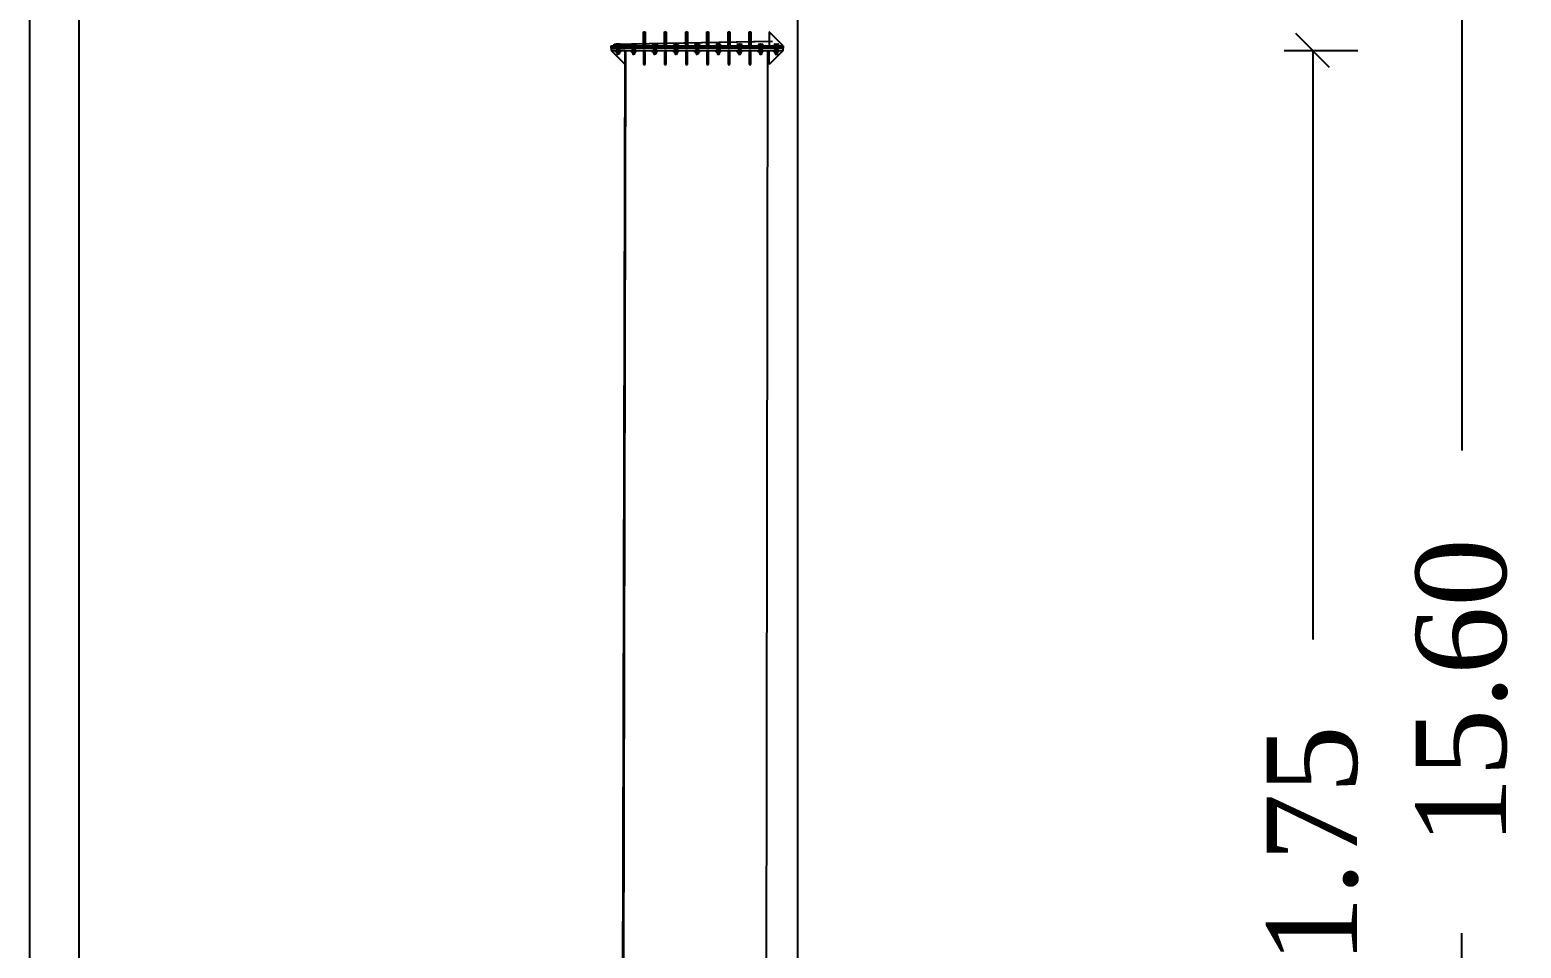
# Model space of a CAD drawing. Header units: metres. Extents: x 31037 to 31490, y -4422 to -3483.
# Drawn here: x 31288.33 to 31298.91, y -4408.04 to -4401.52 of the extents above; entities that cross this region are included whole.
import ezdxf

# ---------------------------------------------------------------- set-up
doc = ezdxf.new("R2010")
doc.units = ezdxf.units.M
doc.header["$LTSCALE"] = 30
doc.header["$MEASUREMENT"] = 0
doc.header["$PDMODE"] = 34
doc.linetypes.add('DASHDOT', pattern=[1, 0.5, -0.25, 0, -0.25])
doc.layers.get('0').update_dxf_attribs({"color": 30, "lineweight": 40})
doc.layers.add('DIM', color=5, linetype='Continuous', lineweight=25)
doc.layers.add('JSC-4D-Bolt', color=240, linetype='Continuous', lineweight=18)
for name, color, linetype in [('JSC-15O-Gusset Plt', 4, 'Continuous'), ('JSC-1A-Thin', 254, 'Continuous'), ('JSC-G-Grid Line', 250, 'DASHDOT'), ('JSC-U-Steel', 21, 'Continuous'), ('STEEL', 33, 'Continuous')]:
    doc.layers.add(name, color=color, linetype=linetype)
doc.styles.add('DIM', font='times.ttf')
doc.styles.get("Standard").update_dxf_attribs({"font": 'times.ttf', "height": 0.05})
doc.dimstyles.new('Standard$0', dxfattribs={"dimtxt": 0.08, "dimasz": 0.05, "dimexe": 0.02, "dimexo": 0.05, "dimgap": 0.09, "dimtad": 0, "dimtih": 1, "dimtoh": 1, "dimzin": 0, "dimdsep": 46, "dimtxsty": 'Standard', "dimcen": 0.09, "dimclrd": 7, "dimclre": 7, "dimclrt": 7, "dimadec": 0, "dimazin": 0, "dimtfac": 1, "dimtofl": 0, "dimtmove": 0, "dimatfit": 3, "dimfxl": 0, "dimtolj": 1, "dimtzin": 0, "dimarcsym": 0})

# ---------------------------------------------------------------- blocks, each defined once
blk = doc.blocks.new('_Oblique')
at = {"color": 0, "linetype": 'ByBlock', "lineweight": -2}
blk.add_line((-0.5, -0.5), (0.5, 0.5), dxfattribs=at)
blk = doc.blocks.new('*D71')
at = {"layer": 'Defpoints', "color": 0, "lineweight": 30}
for p in [(31296.905, -4401.671), (31297.428, -4401.671), (31296.905, -4413.418)]:
    blk.add_point(p, dxfattribs=at)
at = {"layer": 'DIM', "color": 4, "lineweight": -2}
for p, q in [((31297.225, -4401.671), (31297.748, -4401.671)), ((31297.428, -4401.671), (31297.428, -4405.848)), ((31297.428, -4413.418), (31297.428, -4409.241)), ((31297.225, -4413.418), (31297.748, -4413.418))]:
    blk.add_line(p, q, dxfattribs=at)
at = {"layer": 'DIM', "color": 4, "lineweight": -2, "xscale": 0.24, "yscale": 0.24, "zscale": 0.24}
for p, rotation in [((31297.428, -4401.671), 90), ((31297.428, -4413.418), 270)]:
    blk.add_blockref('_Oblique', p, dxfattribs=dict(at, rotation=rotation))
at = {"layer": 'DIM', "lineweight": 25, "insert": (31297.428, -4407.544), "char_height": 0.64, "attachment_point": 5, "rotation": 90, "style": 'DIM'}
blk.add_mtext('\\A1;11.75', dxfattribs=at)
blk = doc.blocks.new('*D72')
at = {"layer": 'Defpoints', "color": 0, "lineweight": 30}
for p in [(31296.905, -4398.418), (31297.428, -4398.418), (31296.905, -4401.671)]:
    blk.add_point(p, dxfattribs=at)
at = {"layer": 'DIM', "color": 4, "lineweight": -2}
for p, q in [((31297.428, -4398.418), (31297.428, -4398.178)), ((31297.225, -4398.418), (31297.748, -4398.418)), ((31297.225, -4401.671), (31297.748, -4401.671)), ((31297.428, -4401.671), (31297.428, -4401.911))]:
    blk.add_line(p, q, dxfattribs=at)
at = {"layer": 'DIM', "color": 4, "lineweight": -2, "xscale": 0.24, "yscale": 0.24, "zscale": 0.24}
for p, rotation in [((31297.428, -4398.418), 270), ((31297.428, -4401.671), 90)]:
    blk.add_blockref('_Oblique', p, dxfattribs=dict(at, rotation=rotation))
at = {"layer": 'DIM', "lineweight": 25, "insert": (31297.428, -4400.044), "char_height": 0.64, "attachment_point": 5, "rotation": 90, "style": 'DIM'}
blk.add_mtext('\\A1;3.25', dxfattribs=at)
blk = doc.blocks.new('*D73')
at = {"layer": 'Defpoints', "color": 0, "lineweight": 30}
for p in [(31297.836, -4398.418), (31298.486, -4398.418), (31297.836, -4414.018)]:
    blk.add_point(p, dxfattribs=at)
at = {"layer": 'DIM', "color": 4, "lineweight": -2}
for p, q in [((31298.156, -4398.418), (31298.806, -4398.418)), ((31298.486, -4398.418), (31298.486, -4404.507)), ((31298.486, -4414.018), (31298.486, -4407.929)), ((31298.156, -4414.018), (31298.806, -4414.018))]:
    blk.add_line(p, q, dxfattribs=at)
at = {"layer": 'DIM', "color": 4, "lineweight": -2, "xscale": 0.24, "yscale": 0.24, "zscale": 0.24}
for p, rotation in [((31298.486, -4398.418), 90), ((31298.486, -4414.018), 270)]:
    blk.add_blockref('_Oblique', p, dxfattribs=dict(at, rotation=rotation))
at = {"layer": 'DIM', "lineweight": 25, "insert": (31298.486, -4406.218), "char_height": 0.64, "attachment_point": 5, "rotation": 90, "style": 'DIM'}
blk.add_mtext('\\A1;15.60', dxfattribs=at)

msp = doc.modelspace()

# ---------------------------------------------------------------- linework, layer by layer
at = {"color": 0, "lineweight": 25}
for p, q in [((31293.77861, -4414.01783), (31293.77861, -4400.51798)), ((31288.33361, -4413.41783), (31288.33361, -4401.05534)), ((31288.68361, -4413.41783), (31288.68361, -4401.08458))]:
    msp.add_line(p, q, dxfattribs=at)
at = {"layer": 'DIM', "color": 0, "lineweight": 25}
msp.add_line((31293.77861, -4414.01783), (31293.77861, -4400.25849), dxfattribs=at)
at = {"layer": 'JSC-15O-Gusset Plt', "color": 0, "lineweight": 25}
for p, q in [((31292.4539, -4401.6391, -0.00007), (31293.67529, -4401.6391, -0.00007)), ((31292.4539, -4401.6551, -0.00007), (31292.4539, -4401.6391, -0.00007)), ((31293.67529, -4401.6551, -0.00007), (31292.4539, -4401.6551, -0.00007)), ((31293.67529, -4401.6551, -0.00007), (31292.4539, -4401.6551, -0.00007)), ((31292.4539, -4401.6551, -0.00007), (31292.4539, -4401.6711, -0.00007)), ((31292.4539, -4401.6711, -0.00007), (31293.67529, -4401.6711, -0.00007)), ((31293.67529, -4401.6391, -0.00007), (31293.67529, -4401.6551, -0.00007)), ((31293.67529, -4401.6711, -0.00007), (31293.67529, -4401.6551, -0.00007))]:
    msp.add_line(p, q, dxfattribs=at)
at = {"layer": 'JSC-1A-Thin', "color": 0, "lineweight": 25}
for p, q in [((31292.68361, -4401.63909, -0.00007), (31292.68361, -4401.53909, -0.00007)), ((31292.68361, -4401.53909, -0.00007), (31292.69561, -4401.53909, -0.00007)), ((31292.69561, -4401.53909, -0.00007), (31292.69561, -4401.63909, -0.00007)), ((31292.8336, -4401.6391, -0.00007), (31292.8336, -4401.5391, -0.00007)), ((31292.8336, -4401.5391, -0.00007), (31292.8456, -4401.5391, -0.00007)), ((31292.8456, -4401.5391, -0.00007), (31292.8456, -4401.6391, -0.00007)), ((31292.9836, -4401.6391, -0.00007), (31292.9836, -4401.5391, -0.00007)), ((31292.9836, -4401.5391, -0.00007), (31292.9956, -4401.5391, -0.00007)), ((31292.9956, -4401.5391, -0.00007), (31292.9956, -4401.6391, -0.00007)), ((31293.1336, -4401.6391, -0.00007), (31293.1336, -4401.5391, -0.00007)), ((31293.1336, -4401.5391, -0.00007), (31293.1456, -4401.5391, -0.00007)), ((31293.1456, -4401.5391, -0.00007), (31293.1456, -4401.6391, -0.00007)), ((31293.28359, -4401.6391, -0.00007), (31293.28359, -4401.5391, -0.00007)), ((31293.28359, -4401.5391, -0.00007), (31293.29559, -4401.5391, -0.00007)), ((31293.29559, -4401.5391, -0.00007), (31293.29559, -4401.6391, -0.00007)), ((31293.43338, -4401.6391, 0.00078), (31293.43338, -4401.5391, 0.00078)), ((31293.43338, -4401.5391, 0.00078), (31293.44538, -4401.5391, 0.00078)), ((31293.44538, -4401.5391, 0.00078), (31293.44538, -4401.6391, 0.00078)), ((31293.57529, -4401.53898, -0.00007), (31293.57529, -4401.6391, -0.00007)), ((31293.67529, -4401.6391, -0.00007), (31293.57529, -4401.53898, -0.00007)), ((31292.5539, -4401.6711, -0.00007), (31292.4539, -4401.6711, -0.00007)), ((31292.4539, -4401.6711, -0.00007), (31292.55372, -4401.77123, -0.00007)), ((31292.55372, -4401.77123, -0.00007), (31292.5539, -4401.6711, -0.00007)), ((31292.69561, -4401.63909, -0.00007), (31292.68361, -4401.63909, -0.00007)), ((31292.69561, -4401.67109, -0.00007), (31292.68361, -4401.67109, -0.00007)), ((31292.68361, -4401.67109, -0.00007), (31292.68361, -4401.77109, -0.00007)), ((31292.69561, -4401.77109, -0.00007), (31292.69561, -4401.67109, -0.00007)), ((31292.8456, -4401.6391, -0.00007), (31292.8336, -4401.6391, -0.00007)), ((31292.8456, -4401.6711, -0.00007), (31292.8336, -4401.6711, -0.00007)), ((31292.8336, -4401.6711, -0.00007), (31292.8336, -4401.7711, -0.00007)), ((31292.8456, -4401.7711, -0.00007), (31292.8456, -4401.6711, -0.00007)), ((31292.9956, -4401.6391, -0.00007), (31292.9836, -4401.6391, -0.00007)), ((31292.9956, -4401.6711, -0.00007), (31292.9836, -4401.6711, -0.00007)), ((31292.9836, -4401.6711, -0.00007), (31292.9836, -4401.7711, -0.00007)), ((31292.9956, -4401.7711, -0.00007), (31292.9956, -4401.6711, -0.00007)), ((31293.1456, -4401.6391, -0.00007), (31293.1336, -4401.6391, -0.00007)), ((31293.1456, -4401.6711, -0.00007), (31293.1336, -4401.6711, -0.00007)), ((31293.1336, -4401.6711, -0.00007), (31293.1336, -4401.7711, -0.00007)), ((31293.1456, -4401.7711, -0.00007), (31293.1456, -4401.6711, -0.00007)), ((31293.29559, -4401.6391, -0.00007), (31293.28359, -4401.6391, -0.00007)), ((31293.29559, -4401.6711, -0.00007), (31293.28359, -4401.6711, -0.00007)), ((31293.28359, -4401.6711, -0.00007), (31293.28359, -4401.7711, -0.00007)), ((31293.29559, -4401.7711, -0.00007), (31293.29559, -4401.6711, -0.00007)), ((31293.44538, -4401.6391, 0.00078), (31293.43338, -4401.6391, 0.00078)), ((31293.44538, -4401.6711, 0.00078), (31293.43338, -4401.6711, 0.00078)), ((31293.43338, -4401.6711, 0.00078), (31293.43338, -4401.7711, 0.00078)), ((31293.44538, -4401.7711, 0.00078), (31293.44538, -4401.6711, 0.00078)), ((31293.54861, -4413.41778, -0.00011), (31293.56629, -4401.6711, -0.00037)), ((31293.57529, -4401.6391, -0.00007), (31293.67529, -4401.6391, -0.00007)), ((31293.57529, -4401.77123, -0.00007), (31293.57529, -4401.6711, -0.00007)), ((31293.57529, -4401.6711, -0.00007), (31293.67529, -4401.6711, -0.00007)), ((31293.67529, -4401.6711, -0.00007), (31293.57529, -4401.77123, -0.00007)), ((31292.68361, -4401.77109, -0.00007), (31292.69561, -4401.77109, -0.00007)), ((31292.8336, -4401.7711, -0.00007), (31292.8456, -4401.7711, -0.00007)), ((31292.9836, -4401.7711, -0.00007), (31292.9956, -4401.7711, -0.00007)), ((31293.1336, -4401.7711, -0.00007), (31293.1456, -4401.7711, -0.00007)), ((31293.28359, -4401.7711, -0.00007), (31293.29559, -4401.7711, -0.00007)), ((31293.43338, -4401.7711, 0.00078), (31293.44538, -4401.7711, 0.00078))]:
    msp.add_line(p, q, dxfattribs=at)
at = {"layer": 'JSC-1A-Thin', "color": 0, "lineweight": 25, "elevation": -0.00013}
msp.add_lwpolyline([(31292.54222, -4409.26841), (31292.5599, -4401.6711)], dxfattribs=at)
at = {"layer": 'JSC-4D-Bolt', "color": 0, "linetype": 'Continuous', "lineweight": 25}
for p, q in [((31292.4879, -4401.62776, -0.00007), (31292.4879, -4401.63709, -0.00007)), ((31292.5199, -4401.63709, -0.00007), (31292.4879, -4401.63709, -0.00007)), ((31292.5199, -4401.63909, -0.00007), (31292.4879, -4401.63909, -0.00007)), ((31292.5199, -4401.67109, -0.00007), (31292.4879, -4401.67109, -0.00007)), ((31292.4879, -4401.68242, -0.00007), (31292.4879, -4401.67309, -0.00007)), ((31292.5199, -4401.67309, -0.00007), (31292.4879, -4401.67309, -0.00007)), ((31292.5159, -4401.62642, -0.00007), (31292.4919, -4401.62642, -0.00007)), ((31292.5159, -4401.68376, -0.00007), (31292.4919, -4401.68376, -0.00007)), ((31292.49723, -4401.68479, -0.00007), (31292.49589, -4401.68572, -0.00007)), ((31292.51056, -4401.69115, -0.00007), (31292.49589, -4401.68572, -0.00007)), ((31292.49589, -4401.68572, -0.00007), (31292.49723, -4401.68764, -0.00007)), ((31292.49723, -4401.68764, -0.00007), (31292.49589, -4401.68857, -0.00007)), ((31292.51056, -4401.69399, -0.00007), (31292.49589, -4401.68857, -0.00007)), ((31292.49589, -4401.68857, -0.00007), (31292.49723, -4401.69048, -0.00007)), ((31292.49723, -4401.69048, -0.00007), (31292.49589, -4401.69141, -0.00007)), ((31292.51056, -4401.69684, -0.00007), (31292.49589, -4401.69141, -0.00007)), ((31292.49589, -4401.69141, -0.00007), (31292.49723, -4401.69333, -0.00007)), ((31292.49723, -4401.69333, -0.00007), (31292.49589, -4401.69425, -0.00007)), ((31292.50167, -4401.69639, -0.00007), (31292.49589, -4401.69425, -0.00007)), ((31292.49589, -4401.69425, -0.00007), (31292.49723, -4401.69617, -0.00007)), ((31292.4959, -4401.62776, -0.00007), (31292.4959, -4401.68242, -0.00007)), ((31292.49651, -4401.68376, -0.00007), (31292.49723, -4401.68479, -0.00007)), ((31292.51189, -4401.69022, -0.00007), (31292.49723, -4401.68479, -0.00007)), ((31292.51189, -4401.69307, -0.00007), (31292.49723, -4401.68764, -0.00007)), ((31292.51189, -4401.69591, -0.00007), (31292.49723, -4401.69048, -0.00007)), ((31292.50612, -4401.69661, -0.00007), (31292.49723, -4401.69333, -0.00007)), ((31292.51056, -4401.69684, -0.00007), (31292.49723, -4401.69617, -0.00007)), ((31292.49723, -4401.69617, -0.00007), (31292.50389, -4401.69822, -0.00007)), ((31292.51056, -4401.68831, -0.00007), (31292.49827, -4401.68376, -0.00007)), ((31292.51189, -4401.68738, -0.00007), (31292.50211, -4401.68376, -0.00007)), ((31292.51056, -4401.69684, -0.00007), (31292.50389, -4401.69822, -0.00007)), ((31292.51056, -4401.68546, -0.00007), (31292.50595, -4401.68376, -0.00007)), ((31292.51189, -4401.68454, -0.00007), (31292.50979, -4401.68376, -0.00007)), ((31292.51189, -4401.68454, -0.00007), (31292.51056, -4401.68546, -0.00007)), ((31292.51056, -4401.68546, -0.00007), (31292.51189, -4401.68738, -0.00007)), ((31292.51189, -4401.68738, -0.00007), (31292.51056, -4401.68831, -0.00007)), ((31292.51056, -4401.68831, -0.00007), (31292.51189, -4401.69022, -0.00007)), ((31292.51189, -4401.69022, -0.00007), (31292.51056, -4401.69115, -0.00007)), ((31292.51056, -4401.69115, -0.00007), (31292.51189, -4401.69307, -0.00007)), ((31292.51189, -4401.69307, -0.00007), (31292.51056, -4401.69399, -0.00007)), ((31292.51056, -4401.69399, -0.00007), (31292.51189, -4401.69591, -0.00007)), ((31292.51189, -4401.69591, -0.00007), (31292.51056, -4401.69684, -0.00007)), ((31292.51189, -4401.68376, -0.00007), (31292.51189, -4401.68454, -0.00007)), ((31292.5119, -4401.62776, -0.00007), (31292.51189, -4401.68243, -0.00007)), ((31292.5199, -4401.62776, -0.00007), (31292.5199, -4401.63709, -0.00007)), ((31292.5199, -4401.68243, -0.00007), (31292.5199, -4401.67309, -0.00007)), ((31292.59861, -4401.62776, -0.00007), (31292.59861, -4401.63709, -0.00007)), ((31292.63061, -4401.63709, -0.00007), (31292.59861, -4401.63709, -0.00007)), ((31292.63061, -4401.63909, -0.00007), (31292.59861, -4401.63909, -0.00007)), ((31292.63061, -4401.67109, -0.00007), (31292.59861, -4401.67109, -0.00007)), ((31292.59861, -4401.68242, -0.00007), (31292.59861, -4401.67309, -0.00007)), ((31292.63061, -4401.67309, -0.00007), (31292.59861, -4401.67309, -0.00007)), ((31292.62661, -4401.62642, -0.00007), (31292.60261, -4401.62642, -0.00007)), ((31292.62661, -4401.68376, -0.00007), (31292.60261, -4401.68376, -0.00007)), ((31292.60661, -4401.62776, -0.00007), (31292.60661, -4401.68242, -0.00007)), ((31292.60794, -4401.68479, -0.00007), (31292.60661, -4401.68572, -0.00007)), ((31292.62128, -4401.69115, -0.00007), (31292.60661, -4401.68572, -0.00007)), ((31292.60661, -4401.68572, -0.00007), (31292.60794, -4401.68764, -0.00007)), ((31292.60794, -4401.68764, -0.00007), (31292.60661, -4401.68857, -0.00007)), ((31292.62128, -4401.69399, -0.00007), (31292.60661, -4401.68857, -0.00007)), ((31292.60661, -4401.68857, -0.00007), (31292.60794, -4401.69048, -0.00007)), ((31292.60794, -4401.69048, -0.00007), (31292.60661, -4401.69141, -0.00007)), ((31292.62128, -4401.69684, -0.00007), (31292.60661, -4401.69141, -0.00007)), ((31292.60661, -4401.69141, -0.00007), (31292.60794, -4401.69333, -0.00007)), ((31292.60794, -4401.69333, -0.00007), (31292.60661, -4401.69425, -0.00007)), ((31292.61239, -4401.69639, -0.00007), (31292.60661, -4401.69425, -0.00007)), ((31292.60661, -4401.69425, -0.00007), (31292.60794, -4401.69617, -0.00007)), ((31292.60722, -4401.68376, -0.00007), (31292.60794, -4401.68479, -0.00007)), ((31292.62261, -4401.69022, -0.00007), (31292.60794, -4401.68479, -0.00007)), ((31292.62261, -4401.69307, -0.00007), (31292.60794, -4401.68764, -0.00007)), ((31292.62261, -4401.69591, -0.00007), (31292.60794, -4401.69048, -0.00007)), ((31292.61683, -4401.69661, -0.00007), (31292.60794, -4401.69333, -0.00007)), ((31292.62128, -4401.69684, -0.00007), (31292.60794, -4401.69617, -0.00007)), ((31292.60794, -4401.69617, -0.00007), (31292.61461, -4401.69822, -0.00007)), ((31292.62128, -4401.68831, -0.00007), (31292.60898, -4401.68376, -0.00007)), ((31292.62261, -4401.68738, -0.00007), (31292.61282, -4401.68376, -0.00007)), ((31292.62128, -4401.69684, -0.00007), (31292.61461, -4401.69822, -0.00007)), ((31292.62128, -4401.68546, -0.00007), (31292.61667, -4401.68376, -0.00007)), ((31292.62261, -4401.68454, -0.00007), (31292.62051, -4401.68376, -0.00007)), ((31292.62261, -4401.68454, -0.00007), (31292.62128, -4401.68546, -0.00007)), ((31292.62128, -4401.68546, -0.00007), (31292.62261, -4401.68738, -0.00007)), ((31292.62261, -4401.68738, -0.00007), (31292.62128, -4401.68831, -0.00007)), ((31292.62128, -4401.68831, -0.00007), (31292.62261, -4401.69022, -0.00007)), ((31292.62261, -4401.69022, -0.00007), (31292.62128, -4401.69115, -0.00007)), ((31292.62128, -4401.69115, -0.00007), (31292.62261, -4401.69307, -0.00007)), ((31292.62261, -4401.69307, -0.00007), (31292.62128, -4401.69399, -0.00007)), ((31292.62128, -4401.69399, -0.00007), (31292.62261, -4401.69591, -0.00007)), ((31292.62261, -4401.69591, -0.00007), (31292.62128, -4401.69684, -0.00007)), ((31292.62261, -4401.62776, -0.00007), (31292.62261, -4401.68243, -0.00007)), ((31292.62261, -4401.68376, -0.00007), (31292.62261, -4401.68454, -0.00007)), ((31292.63061, -4401.62776, -0.00007), (31292.63061, -4401.63709, -0.00007)), ((31292.63061, -4401.68243, -0.00007), (31292.63061, -4401.67309, -0.00007)), ((31292.7486, -4401.68243, -0.00007), (31292.7486, -4401.6731, -0.00007)), ((31292.74861, -4401.62776, -0.00007), (31292.74861, -4401.6371, -0.00007)), ((31292.78061, -4401.6371, -0.00007), (31292.74861, -4401.6371, -0.00007)), ((31292.78061, -4401.6391, -0.00007), (31292.74861, -4401.6391, -0.00007)), ((31292.78061, -4401.6711, -0.00007), (31292.74861, -4401.6711, -0.00007)), ((31292.78061, -4401.6731, -0.00007), (31292.74861, -4401.6731, -0.00007)), ((31292.7766, -4401.68377, -0.00007), (31292.7526, -4401.68377, -0.00007)), ((31292.77661, -4401.62643, -0.00007), (31292.75261, -4401.62643, -0.00007)), ((31292.75661, -4401.62776, -0.00007), (31292.7566, -4401.68243, -0.00007)), ((31292.75794, -4401.6848, -0.00007), (31292.7566, -4401.68573, -0.00007)), ((31292.77127, -4401.69116, -0.00007), (31292.7566, -4401.68573, -0.00007)), ((31292.7566, -4401.68573, -0.00007), (31292.75794, -4401.68765, -0.00007)), ((31292.75794, -4401.68765, -0.00007), (31292.7566, -4401.68858, -0.00007)), ((31292.77127, -4401.694, -0.00007), (31292.7566, -4401.68858, -0.00007)), ((31292.7566, -4401.68858, -0.00007), (31292.75794, -4401.69049, -0.00007)), ((31292.75794, -4401.69049, -0.00007), (31292.7566, -4401.69142, -0.00007)), ((31292.77127, -4401.69685, -0.00007), (31292.7566, -4401.69142, -0.00007)), ((31292.7566, -4401.69142, -0.00007), (31292.75794, -4401.69333, -0.00007)), ((31292.75794, -4401.69333, -0.00007), (31292.7566, -4401.69426, -0.00007)), ((31292.76238, -4401.6964, -0.00007), (31292.7566, -4401.69426, -0.00007)), ((31292.7566, -4401.69426, -0.00007), (31292.75793, -4401.69618, -0.00007)), ((31292.75721, -4401.68377, -0.00007), (31292.75794, -4401.6848, -0.00007)), ((31292.77127, -4401.69685, -0.00007), (31292.75793, -4401.69618, -0.00007)), ((31292.75793, -4401.69618, -0.00007), (31292.7646, -4401.69823, -0.00007)), ((31292.7726, -4401.69023, -0.00007), (31292.75794, -4401.6848, -0.00007)), ((31292.7726, -4401.69308, -0.00007), (31292.75794, -4401.68765, -0.00007)), ((31292.7726, -4401.69592, -0.00007), (31292.75794, -4401.69049, -0.00007)), ((31292.76682, -4401.69662, -0.00007), (31292.75794, -4401.69333, -0.00007)), ((31292.77127, -4401.68832, -0.00007), (31292.75897, -4401.68377, -0.00007)), ((31292.7726, -4401.68739, -0.00007), (31292.76282, -4401.68377, -0.00007)), ((31292.77127, -4401.69685, -0.00007), (31292.7646, -4401.69823, -0.00007)), ((31292.77127, -4401.68547, -0.00007), (31292.76666, -4401.68377, -0.00007)), ((31292.7726, -4401.68454, -0.00007), (31292.7705, -4401.68377, -0.00007)), ((31292.7726, -4401.68454, -0.00007), (31292.77127, -4401.68547, -0.00007)), ((31292.77127, -4401.68547, -0.00007), (31292.7726, -4401.68739, -0.00007)), ((31292.7726, -4401.68739, -0.00007), (31292.77127, -4401.68832, -0.00007)), ((31292.77127, -4401.68832, -0.00007), (31292.7726, -4401.69023, -0.00007)), ((31292.7726, -4401.69023, -0.00007), (31292.77127, -4401.69116, -0.00007)), ((31292.77127, -4401.69116, -0.00007), (31292.7726, -4401.69308, -0.00007)), ((31292.7726, -4401.69308, -0.00007), (31292.77127, -4401.694, -0.00007)), ((31292.77127, -4401.694, -0.00007), (31292.7726, -4401.69592, -0.00007)), ((31292.7726, -4401.69592, -0.00007), (31292.77127, -4401.69685, -0.00007)), ((31292.77261, -4401.62777, -0.00007), (31292.7726, -4401.68243, -0.00007)), ((31292.7726, -4401.68377, -0.00007), (31292.7726, -4401.68454, -0.00007)), ((31292.7806, -4401.68243, -0.00007), (31292.7806, -4401.6731, -0.00007)), ((31292.78061, -4401.62777, -0.00007), (31292.78061, -4401.6371, -0.00007)), ((31292.89859, -4401.68244, -0.00007), (31292.8986, -4401.67311, -0.00007)), ((31292.8986, -4401.62777, -0.00007), (31292.8986, -4401.63711, -0.00007)), ((31292.9306, -4401.63711, -0.00007), (31292.8986, -4401.63711, -0.00007)), ((31292.9306, -4401.63911, -0.00007), (31292.8986, -4401.63911, -0.00007)), ((31292.9306, -4401.67111, -0.00007), (31292.8986, -4401.67111, -0.00007)), ((31292.9306, -4401.67311, -0.00007), (31292.8986, -4401.67311, -0.00007)), ((31292.92659, -4401.68378, -0.00007), (31292.90259, -4401.68378, -0.00007)), ((31292.9266, -4401.62644, -0.00007), (31292.9026, -4401.62644, -0.00007)), ((31292.9066, -4401.62777, -0.00007), (31292.90659, -4401.68244, -0.00007)), ((31292.90793, -4401.68481, -0.00007), (31292.90659, -4401.68574, -0.00007)), ((31292.92126, -4401.69117, -0.00007), (31292.90659, -4401.68574, -0.00007)), ((31292.90659, -4401.68574, -0.00007), (31292.90793, -4401.68766, -0.00007)), ((31292.90793, -4401.68766, -0.00007), (31292.90659, -4401.68858, -0.00007)), ((31292.92126, -4401.69401, -0.00007), (31292.90659, -4401.68858, -0.00007)), ((31292.90659, -4401.68858, -0.00007), (31292.90793, -4401.6905, -0.00007)), ((31292.90793, -4401.6905, -0.00007), (31292.90659, -4401.69143, -0.00007)), ((31292.92126, -4401.69686, -0.00007), (31292.90659, -4401.69143, -0.00007)), ((31292.90659, -4401.69143, -0.00007), (31292.90793, -4401.69334, -0.00007)), ((31292.90793, -4401.69334, -0.00007), (31292.90659, -4401.69427, -0.00007)), ((31292.91237, -4401.69641, -0.00007), (31292.90659, -4401.69427, -0.00007)), ((31292.90659, -4401.69427, -0.00007), (31292.90793, -4401.69619, -0.00007)), ((31292.90721, -4401.68378, -0.00007), (31292.90793, -4401.68481, -0.00007)), ((31292.92259, -4401.69024, -0.00007), (31292.90793, -4401.68481, -0.00007)), ((31292.92259, -4401.69308, -0.00007), (31292.90793, -4401.68766, -0.00007)), ((31292.92259, -4401.69593, -0.00007), (31292.90793, -4401.6905, -0.00007)), ((31292.91682, -4401.69663, -0.00007), (31292.90793, -4401.69334, -0.00007)), ((31292.92126, -4401.69686, -0.00007), (31292.90793, -4401.69619, -0.00007)), ((31292.90793, -4401.69619, -0.00007), (31292.91459, -4401.69824, -0.00007)), ((31292.92126, -4401.68833, -0.00007), (31292.90897, -4401.68378, -0.00007)), ((31292.92259, -4401.6874, -0.00007), (31292.91281, -4401.68378, -0.00007)), ((31292.92126, -4401.69686, -0.00007), (31292.91459, -4401.69824, -0.00007)), ((31292.92126, -4401.68548, -0.00007), (31292.91665, -4401.68378, -0.00007)), ((31292.92259, -4401.68455, -0.00007), (31292.92049, -4401.68378, -0.00007)), ((31292.92259, -4401.68455, -0.00007), (31292.92126, -4401.68548, -0.00007)), ((31292.92126, -4401.68548, -0.00007), (31292.92259, -4401.6874, -0.00007)), ((31292.92259, -4401.6874, -0.00007), (31292.92126, -4401.68833, -0.00007)), ((31292.92126, -4401.68833, -0.00007), (31292.92259, -4401.69024, -0.00007)), ((31292.92259, -4401.69024, -0.00007), (31292.92126, -4401.69117, -0.00007)), ((31292.92126, -4401.69117, -0.00007), (31292.92259, -4401.69308, -0.00007)), ((31292.92259, -4401.69308, -0.00007), (31292.92126, -4401.69401, -0.00007)), ((31292.92126, -4401.69401, -0.00007), (31292.92259, -4401.69593, -0.00007)), ((31292.92259, -4401.69593, -0.00007), (31292.92126, -4401.69686, -0.00007)), ((31292.9226, -4401.62777, -0.00007), (31292.92259, -4401.68244, -0.00007)), ((31292.92259, -4401.68378, -0.00007), (31292.92259, -4401.68455, -0.00007)), ((31292.93059, -4401.68244, -0.00007), (31292.9306, -4401.67311, -0.00007)), ((31292.9306, -4401.62777, -0.00007), (31292.9306, -4401.63711, -0.00007)), ((31293.04859, -4401.68244, -0.00007), (31293.0486, -4401.67311, -0.00007)), ((31293.0486, -4401.62777, -0.00007), (31293.0486, -4401.63711, -0.00007)), ((31293.0806, -4401.63711, -0.00007), (31293.0486, -4401.63711, -0.00007)), ((31293.0806, -4401.63911, -0.00007), (31293.0486, -4401.63911, -0.00007)), ((31293.0806, -4401.67111, -0.00007), (31293.0486, -4401.67111, -0.00007)), ((31293.0806, -4401.67311, -0.00007), (31293.0486, -4401.67311, -0.00007)), ((31293.07659, -4401.68378, -0.00007), (31293.05259, -4401.68378, -0.00007)), ((31293.0766, -4401.62644, -0.00007), (31293.0526, -4401.62644, -0.00007)), ((31293.0566, -4401.62777, -0.00007), (31293.05659, -4401.68244, -0.00007)), ((31293.05793, -4401.68481, -0.00007), (31293.05659, -4401.68574, -0.00007)), ((31293.07126, -4401.69117, -0.00007), (31293.05659, -4401.68574, -0.00007)), ((31293.05659, -4401.68574, -0.00007), (31293.05793, -4401.68766, -0.00007)), ((31293.05793, -4401.68766, -0.00007), (31293.05659, -4401.68858, -0.00007)), ((31293.07126, -4401.69401, -0.00007), (31293.05659, -4401.68858, -0.00007)), ((31293.05659, -4401.68858, -0.00007), (31293.05793, -4401.6905, -0.00007)), ((31293.05793, -4401.6905, -0.00007), (31293.05659, -4401.69143, -0.00007)), ((31293.07126, -4401.69686, -0.00007), (31293.05659, -4401.69143, -0.00007)), ((31293.05659, -4401.69143, -0.00007), (31293.05793, -4401.69334, -0.00007)), ((31293.05793, -4401.69334, -0.00007), (31293.05659, -4401.69427, -0.00007)), ((31293.06237, -4401.69641, -0.00007), (31293.05659, -4401.69427, -0.00007)), ((31293.05659, -4401.69427, -0.00007), (31293.05793, -4401.69619, -0.00007)), ((31293.05721, -4401.68378, -0.00007), (31293.05793, -4401.68481, -0.00007)), ((31293.07259, -4401.69024, -0.00007), (31293.05793, -4401.68481, -0.00007)), ((31293.07259, -4401.69308, -0.00007), (31293.05793, -4401.68766, -0.00007)), ((31293.07259, -4401.69593, -0.00007), (31293.05793, -4401.6905, -0.00007)), ((31293.06682, -4401.69663, -0.00007), (31293.05793, -4401.69334, -0.00007)), ((31293.07126, -4401.69686, -0.00007), (31293.05793, -4401.69619, -0.00007)), ((31293.05793, -4401.69619, -0.00007), (31293.06459, -4401.69824, -0.00007)), ((31293.07126, -4401.68833, -0.00007), (31293.05897, -4401.68378, -0.00007)), ((31293.07259, -4401.6874, -0.00007), (31293.06281, -4401.68378, -0.00007)), ((31293.07126, -4401.69686, -0.00007), (31293.06459, -4401.69824, -0.00007)), ((31293.07126, -4401.68548, -0.00007), (31293.06665, -4401.68378, -0.00007)), ((31293.07259, -4401.68455, -0.00007), (31293.07049, -4401.68378, -0.00007)), ((31293.07259, -4401.68455, -0.00007), (31293.07126, -4401.68548, -0.00007)), ((31293.07126, -4401.68548, -0.00007), (31293.07259, -4401.6874, -0.00007)), ((31293.07259, -4401.6874, -0.00007), (31293.07126, -4401.68833, -0.00007)), ((31293.07126, -4401.68833, -0.00007), (31293.07259, -4401.69024, -0.00007)), ((31293.07259, -4401.69024, -0.00007), (31293.07126, -4401.69117, -0.00007)), ((31293.07126, -4401.69117, -0.00007), (31293.07259, -4401.69308, -0.00007)), ((31293.07259, -4401.69308, -0.00007), (31293.07126, -4401.69401, -0.00007)), ((31293.07126, -4401.69401, -0.00007), (31293.07259, -4401.69593, -0.00007)), ((31293.07259, -4401.69593, -0.00007), (31293.07126, -4401.69686, -0.00007)), ((31293.0726, -4401.62777, -0.00007), (31293.07259, -4401.68244, -0.00007)), ((31293.07259, -4401.68378, -0.00007), (31293.07259, -4401.68455, -0.00007)), ((31293.08059, -4401.68244, -0.00007), (31293.0806, -4401.67311, -0.00007)), ((31293.0806, -4401.62777, -0.00007), (31293.0806, -4401.63711, -0.00007)), ((31293.19859, -4401.62777, -0.00007), (31293.19859, -4401.63711, -0.00007)), ((31293.19859, -4401.63711, -0.00007), (31293.23059, -4401.63711, -0.00007)), ((31293.19859, -4401.63911, -0.00007), (31293.23059, -4401.63911, -0.00007)), ((31293.19859, -4401.67111, -0.00007), (31293.23059, -4401.67111, -0.00007)), ((31293.19859, -4401.68244, -0.00007), (31293.19859, -4401.67311, -0.00007)), ((31293.19859, -4401.67311, -0.00007), (31293.23059, -4401.67311, -0.00007)), ((31293.20259, -4401.62644, -0.00007), (31293.22659, -4401.62644, -0.00007)), ((31293.20259, -4401.68378, -0.00007), (31293.22659, -4401.68378, -0.00007)), ((31293.20659, -4401.62777, -0.00007), (31293.20659, -4401.68244, -0.00007)), ((31293.20659, -4401.6874, -0.00007), (31293.21638, -4401.68378, -0.00007)), ((31293.20659, -4401.68378, -0.00007), (31293.20659, -4401.68455, -0.00007)), ((31293.20659, -4401.68455, -0.00007), (31293.20869, -4401.68378, -0.00007)), ((31293.20659, -4401.68455, -0.00007), (31293.20793, -4401.68548, -0.00007)), ((31293.20659, -4401.69024, -0.00007), (31293.22126, -4401.68481, -0.00007)), ((31293.20793, -4401.68548, -0.00007), (31293.20659, -4401.6874, -0.00007)), ((31293.20659, -4401.6874, -0.00007), (31293.20793, -4401.68833, -0.00007)), ((31293.20659, -4401.69308, -0.00007), (31293.22126, -4401.68766, -0.00007)), ((31293.20793, -4401.68833, -0.00007), (31293.20659, -4401.69024, -0.00007)), ((31293.20659, -4401.69024, -0.00007), (31293.20793, -4401.69117, -0.00007)), ((31293.20659, -4401.69593, -0.00007), (31293.22126, -4401.6905, -0.00007)), ((31293.20793, -4401.69117, -0.00007), (31293.20659, -4401.69308, -0.00007)), ((31293.20659, -4401.69308, -0.00007), (31293.20793, -4401.69401, -0.00007)), ((31293.20793, -4401.69401, -0.00007), (31293.20659, -4401.69593, -0.00007)), ((31293.20659, -4401.69593, -0.00007), (31293.20793, -4401.69686, -0.00007)), ((31293.20793, -4401.68548, -0.00007), (31293.21254, -4401.68378, -0.00007)), ((31293.20793, -4401.68833, -0.00007), (31293.22022, -4401.68378, -0.00007)), ((31293.20793, -4401.69117, -0.00007), (31293.22259, -4401.68574, -0.00007)), ((31293.20793, -4401.69401, -0.00007), (31293.22259, -4401.68858, -0.00007)), ((31293.20793, -4401.69686, -0.00007), (31293.22259, -4401.69143, -0.00007)), ((31293.20793, -4401.69686, -0.00007), (31293.22126, -4401.69619, -0.00007)), ((31293.20793, -4401.69686, -0.00007), (31293.21459, -4401.69824, -0.00007)), ((31293.21237, -4401.69663, -0.00007), (31293.22126, -4401.69334, -0.00007)), ((31293.22126, -4401.69619, -0.00007), (31293.21459, -4401.69824, -0.00007)), ((31293.21682, -4401.69641, -0.00007), (31293.22259, -4401.69427, -0.00007)), ((31293.22198, -4401.68378, -0.00007), (31293.22126, -4401.68481, -0.00007)), ((31293.22126, -4401.68481, -0.00007), (31293.22259, -4401.68574, -0.00007)), ((31293.22259, -4401.68574, -0.00007), (31293.22126, -4401.68766, -0.00007)), ((31293.22126, -4401.68766, -0.00007), (31293.22259, -4401.68858, -0.00007)), ((31293.22259, -4401.68858, -0.00007), (31293.22126, -4401.6905, -0.00007)), ((31293.22126, -4401.6905, -0.00007), (31293.22259, -4401.69143, -0.00007)), ((31293.22259, -4401.69143, -0.00007), (31293.22126, -4401.69334, -0.00007)), ((31293.22126, -4401.69334, -0.00007), (31293.22259, -4401.69427, -0.00007)), ((31293.22259, -4401.69427, -0.00007), (31293.22126, -4401.69619, -0.00007)), ((31293.22259, -4401.62777, -0.00007), (31293.22259, -4401.68244, -0.00007)), ((31293.23059, -4401.62777, -0.00007), (31293.23059, -4401.63711, -0.00007)), ((31293.23059, -4401.68244, -0.00007), (31293.23059, -4401.67311, -0.00007)), ((31293.34858, -4401.62777, -0.00007), (31293.34858, -4401.6371, -0.00007)), ((31293.34858, -4401.6371, -0.00007), (31293.38058, -4401.6371, -0.00007)), ((31293.34858, -4401.6391, -0.00007), (31293.38058, -4401.6391, -0.00007)), ((31293.34858, -4401.6711, -0.00007), (31293.38058, -4401.6711, -0.00007)), ((31293.34859, -4401.68243, -0.00007), (31293.34858, -4401.6731, -0.00007)), ((31293.34858, -4401.6731, -0.00007), (31293.38058, -4401.6731, -0.00007)), ((31293.35258, -4401.62643, -0.00007), (31293.37658, -4401.62643, -0.00007)), ((31293.35259, -4401.68377, -0.00007), (31293.37659, -4401.68377, -0.00007)), ((31293.35658, -4401.62777, -0.00007), (31293.35659, -4401.68243, -0.00007)), ((31293.35659, -4401.68739, -0.00007), (31293.36637, -4401.68377, -0.00007)), ((31293.35659, -4401.68377, -0.00007), (31293.35659, -4401.68454, -0.00007)), ((31293.35659, -4401.68454, -0.00007), (31293.35869, -4401.68377, -0.00007)), ((31293.35659, -4401.68454, -0.00007), (31293.35792, -4401.68547, -0.00007)), ((31293.35659, -4401.69023, -0.00007), (31293.37125, -4401.6848, -0.00007)), ((31293.35792, -4401.68547, -0.00007), (31293.35659, -4401.68739, -0.00007)), ((31293.35659, -4401.68739, -0.00007), (31293.35792, -4401.68832, -0.00007)), ((31293.35659, -4401.69308, -0.00007), (31293.37125, -4401.68765, -0.00007)), ((31293.35792, -4401.68832, -0.00007), (31293.35659, -4401.69023, -0.00007)), ((31293.35659, -4401.69023, -0.00007), (31293.35792, -4401.69116, -0.00007)), ((31293.35659, -4401.69592, -0.00007), (31293.37125, -4401.69049, -0.00007)), ((31293.35792, -4401.69116, -0.00007), (31293.35659, -4401.69308, -0.00007)), ((31293.35659, -4401.69308, -0.00007), (31293.35792, -4401.694, -0.00007)), ((31293.35792, -4401.694, -0.00007), (31293.35659, -4401.69592, -0.00007)), ((31293.35659, -4401.69592, -0.00007), (31293.35792, -4401.69685, -0.00007)), ((31293.35792, -4401.68547, -0.00007), (31293.36253, -4401.68377, -0.00007)), ((31293.35792, -4401.68832, -0.00007), (31293.37021, -4401.68377, -0.00007)), ((31293.35792, -4401.69116, -0.00007), (31293.37259, -4401.68573, -0.00007)), ((31293.35792, -4401.694, -0.00007), (31293.37259, -4401.68858, -0.00007)), ((31293.35792, -4401.69685, -0.00007), (31293.37259, -4401.69142, -0.00007)), ((31293.35792, -4401.69685, -0.00007), (31293.37125, -4401.69618, -0.00007)), ((31293.35792, -4401.69685, -0.00007), (31293.36459, -4401.69823, -0.00007)), ((31293.36236, -4401.69662, -0.00007), (31293.37125, -4401.69333, -0.00007)), ((31293.37125, -4401.69618, -0.00007), (31293.36459, -4401.69823, -0.00007)), ((31293.36681, -4401.6964, -0.00007), (31293.37259, -4401.69426, -0.00007)), ((31293.37197, -4401.68377, -0.00007), (31293.37125, -4401.6848, -0.00007)), ((31293.37125, -4401.6848, -0.00007), (31293.37259, -4401.68573, -0.00007)), ((31293.37259, -4401.68573, -0.00007), (31293.37125, -4401.68765, -0.00007)), ((31293.37125, -4401.68765, -0.00007), (31293.37259, -4401.68858, -0.00007)), ((31293.37259, -4401.68858, -0.00007), (31293.37125, -4401.69049, -0.00007)), ((31293.37125, -4401.69049, -0.00007), (31293.37259, -4401.69142, -0.00007)), ((31293.37259, -4401.69142, -0.00007), (31293.37125, -4401.69333, -0.00007)), ((31293.37125, -4401.69333, -0.00007), (31293.37259, -4401.69426, -0.00007)), ((31293.37259, -4401.69426, -0.00007), (31293.37125, -4401.69618, -0.00007)), ((31293.37258, -4401.62776, -0.00007), (31293.37259, -4401.68243, -0.00007)), ((31293.38058, -4401.62776, -0.00007), (31293.38058, -4401.6371, -0.00007)), ((31293.38059, -4401.68243, -0.00007), (31293.38058, -4401.6731, -0.00007)), ((31293.49857, -4401.62776, -0.00007), (31293.49857, -4401.63709, -0.00007)), ((31293.49857, -4401.63709, -0.00007), (31293.53057, -4401.63709, -0.00007)), ((31293.49857, -4401.63909, -0.00007), (31293.53057, -4401.63909, -0.00007)), ((31293.49857, -4401.67109, -0.00007), (31293.53057, -4401.67109, -0.00007)), ((31293.49857, -4401.67309, -0.00007), (31293.53057, -4401.67309, -0.00007)), ((31293.49858, -4401.68243, -0.00007), (31293.49858, -4401.67309, -0.00007)), ((31293.50257, -4401.62642, -0.00007), (31293.52657, -4401.62642, -0.00007)), ((31293.50258, -4401.68376, -0.00007), (31293.52658, -4401.68376, -0.00007)), ((31293.50657, -4401.62776, -0.00007), (31293.50658, -4401.68243, -0.00007)), ((31293.50658, -4401.68738, -0.00007), (31293.51636, -4401.68376, -0.00007)), ((31293.50658, -4401.68376, -0.00007), (31293.50658, -4401.68454, -0.00007)), ((31293.50658, -4401.68454, -0.00007), (31293.50868, -4401.68376, -0.00007)), ((31293.50658, -4401.68454, -0.00007), (31293.50791, -4401.68546, -0.00007)), ((31293.50658, -4401.69022, -0.00007), (31293.52124, -4401.68479, -0.00007)), ((31293.50791, -4401.68546, -0.00007), (31293.50658, -4401.68738, -0.00007)), ((31293.50658, -4401.68738, -0.00007), (31293.50791, -4401.68831, -0.00007)), ((31293.50658, -4401.69307, -0.00007), (31293.52124, -4401.68764, -0.00007)), ((31293.50791, -4401.68831, -0.00007), (31293.50658, -4401.69022, -0.00007)), ((31293.50658, -4401.69022, -0.00007), (31293.50791, -4401.69115, -0.00007)), ((31293.50658, -4401.69591, -0.00007), (31293.52124, -4401.69048, -0.00007)), ((31293.50791, -4401.69115, -0.00007), (31293.50658, -4401.69307, -0.00007)), ((31293.50658, -4401.69307, -0.00007), (31293.50791, -4401.69399, -0.00007)), ((31293.50791, -4401.69399, -0.00007), (31293.50658, -4401.69591, -0.00007)), ((31293.50658, -4401.69591, -0.00007), (31293.50791, -4401.69684, -0.00007)), ((31293.50791, -4401.68546, -0.00007), (31293.51252, -4401.68376, -0.00007)), ((31293.50791, -4401.68831, -0.00007), (31293.52021, -4401.68376, -0.00007)), ((31293.50791, -4401.69115, -0.00007), (31293.52258, -4401.68572, -0.00007)), ((31293.50791, -4401.69399, -0.00007), (31293.52258, -4401.68857, -0.00007)), ((31293.50791, -4401.69684, -0.00007), (31293.52258, -4401.69141, -0.00007)), ((31293.50791, -4401.69684, -0.00007), (31293.52125, -4401.69617, -0.00007)), ((31293.50791, -4401.69684, -0.00007), (31293.51458, -4401.69822, -0.00007)), ((31293.51236, -4401.69661, -0.00007), (31293.52124, -4401.69333, -0.00007)), ((31293.52125, -4401.69617, -0.00007), (31293.51458, -4401.69822, -0.00007)), ((31293.5168, -4401.69639, -0.00007), (31293.52258, -4401.69425, -0.00007)), ((31293.52197, -4401.68376, -0.00007), (31293.52124, -4401.68479, -0.00007)), ((31293.52124, -4401.68479, -0.00007), (31293.52258, -4401.68572, -0.00007)), ((31293.52258, -4401.68572, -0.00007), (31293.52124, -4401.68764, -0.00007)), ((31293.52124, -4401.68764, -0.00007), (31293.52258, -4401.68857, -0.00007)), ((31293.52258, -4401.68857, -0.00007), (31293.52124, -4401.69048, -0.00007)), ((31293.52124, -4401.69048, -0.00007), (31293.52258, -4401.69141, -0.00007)), ((31293.52258, -4401.69141, -0.00007), (31293.52124, -4401.69333, -0.00007)), ((31293.52124, -4401.69333, -0.00007), (31293.52258, -4401.69425, -0.00007)), ((31293.52258, -4401.69425, -0.00007), (31293.52125, -4401.69617, -0.00007)), ((31293.52257, -4401.62776, -0.00007), (31293.52258, -4401.68242, -0.00007)), ((31293.53057, -4401.62776, -0.00007), (31293.53057, -4401.63709, -0.00007)), ((31293.53058, -4401.68242, -0.00007), (31293.53058, -4401.67309, -0.00007)), ((31293.60929, -4401.62776, -0.00007), (31293.60929, -4401.63709, -0.00007)), ((31293.60929, -4401.63709, -0.00007), (31293.64129, -4401.63709, -0.00007)), ((31293.60929, -4401.63909, -0.00007), (31293.64129, -4401.63909, -0.00007)), ((31293.60929, -4401.67109, -0.00007), (31293.64129, -4401.67109, -0.00007)), ((31293.60929, -4401.68243, -0.00007), (31293.60929, -4401.67309, -0.00007)), ((31293.60929, -4401.67309, -0.00007), (31293.64129, -4401.67309, -0.00007)), ((31293.61329, -4401.62642, -0.00007), (31293.63729, -4401.62642, -0.00007)), ((31293.61329, -4401.68376, -0.00007), (31293.63729, -4401.68376, -0.00007)), ((31293.61729, -4401.62776, -0.00007), (31293.61729, -4401.68243, -0.00007)), ((31293.61729, -4401.68738, -0.00007), (31293.62708, -4401.68376, -0.00007)), ((31293.61729, -4401.68376, -0.00007), (31293.61729, -4401.68454, -0.00007)), ((31293.61729, -4401.68454, -0.00007), (31293.61939, -4401.68376, -0.00007)), ((31293.61729, -4401.68454, -0.00007), (31293.61863, -4401.68546, -0.00007)), ((31293.61729, -4401.69022, -0.00007), (31293.63196, -4401.68479, -0.00007)), ((31293.61863, -4401.68546, -0.00007), (31293.61729, -4401.68738, -0.00007)), ((31293.61729, -4401.68738, -0.00007), (31293.61863, -4401.68831, -0.00007)), ((31293.61729, -4401.69307, -0.00007), (31293.63196, -4401.68764, -0.00007)), ((31293.61863, -4401.68831, -0.00007), (31293.61729, -4401.69022, -0.00007)), ((31293.61729, -4401.69022, -0.00007), (31293.61863, -4401.69115, -0.00007)), ((31293.61729, -4401.69591, -0.00007), (31293.63196, -4401.69048, -0.00007)), ((31293.61863, -4401.69115, -0.00007), (31293.61729, -4401.69307, -0.00007)), ((31293.61729, -4401.69307, -0.00007), (31293.61863, -4401.69399, -0.00007)), ((31293.61863, -4401.69399, -0.00007), (31293.61729, -4401.69591, -0.00007)), ((31293.61729, -4401.69591, -0.00007), (31293.61863, -4401.69684, -0.00007)), ((31293.61863, -4401.68546, -0.00007), (31293.62324, -4401.68376, -0.00007)), ((31293.61863, -4401.68831, -0.00007), (31293.63092, -4401.68376, -0.00007)), ((31293.61863, -4401.69115, -0.00007), (31293.63329, -4401.68572, -0.00007)), ((31293.61863, -4401.69399, -0.00007), (31293.63329, -4401.68857, -0.00007)), ((31293.61863, -4401.69684, -0.00007), (31293.63329, -4401.69141, -0.00007)), ((31293.61863, -4401.69684, -0.00007), (31293.63196, -4401.69617, -0.00007)), ((31293.61863, -4401.69684, -0.00007), (31293.62529, -4401.69822, -0.00007)), ((31293.62307, -4401.69661, -0.00007), (31293.63196, -4401.69333, -0.00007)), ((31293.63196, -4401.69617, -0.00007), (31293.62529, -4401.69822, -0.00007)), ((31293.62752, -4401.69639, -0.00007), (31293.63329, -4401.69425, -0.00007)), ((31293.63268, -4401.68376, -0.00007), (31293.63196, -4401.68479, -0.00007)), ((31293.63196, -4401.68479, -0.00007), (31293.63329, -4401.68572, -0.00007)), ((31293.63329, -4401.68572, -0.00007), (31293.63196, -4401.68764, -0.00007)), ((31293.63196, -4401.68764, -0.00007), (31293.63329, -4401.68857, -0.00007)), ((31293.63329, -4401.68857, -0.00007), (31293.63196, -4401.69048, -0.00007)), ((31293.63196, -4401.69048, -0.00007), (31293.63329, -4401.69141, -0.00007)), ((31293.63329, -4401.69141, -0.00007), (31293.63196, -4401.69333, -0.00007)), ((31293.63196, -4401.69333, -0.00007), (31293.63329, -4401.69425, -0.00007)), ((31293.63329, -4401.69425, -0.00007), (31293.63196, -4401.69617, -0.00007)), ((31293.63329, -4401.62776, -0.00007), (31293.63329, -4401.68242, -0.00007)), ((31293.64129, -4401.62776, -0.00007), (31293.64129, -4401.63709, -0.00007)), ((31293.64129, -4401.68242, -0.00007), (31293.64129, -4401.67309, -0.00007))]:
    msp.add_line(p, q, dxfattribs=at)
for centre, radius, start, end in [((31292.4879, -4401.63809, -0.00007), 0.001, 90, 270), ((31292.4879, -4401.67209, -0.00007), 0.001, 90, 270), ((31292.4919, -4401.63309, -0.00007), 0.00667, 53.126833, 126.866628), ((31292.4919, -4401.67709, -0.00007), 0.00667, 233.126833, 306.866628), ((31292.5039, -4401.65109, -0.00007), 0.02467, 71.072086, 108.921375), ((31292.5039, -4401.65909, -0.00007), 0.02467, 251.072086, 288.921375), ((31292.5159, -4401.63309, -0.00007), 0.00667, 53.126833, 126.866628), ((31292.5159, -4401.67709, -0.00007), 0.00667, 233.126833, 306.866628), ((31292.5199, -4401.63809, -0.00007), 0.001, 270, 90), ((31292.5199, -4401.67209, -0.00007), 0.001, 270, 90), ((31292.59861, -4401.63809, -0.00007), 0.001, 90, 270), ((31292.59861, -4401.67209, -0.00007), 0.001, 90, 270), ((31292.60261, -4401.63309, -0.00007), 0.00667, 53.126833, 126.866628), ((31292.60261, -4401.67709, -0.00007), 0.00667, 233.126833, 306.866628), ((31292.61461, -4401.65109, -0.00007), 0.02467, 71.072086, 108.921375), ((31292.61461, -4401.65909, -0.00007), 0.02467, 251.072086, 288.921375), ((31292.62661, -4401.63309, -0.00007), 0.00667, 53.126833, 126.866628), ((31292.62661, -4401.67709, -0.00007), 0.00667, 233.126833, 306.866628), ((31292.63061, -4401.63809, -0.00007), 0.001, 270, 90), ((31292.63061, -4401.67209, -0.00007), 0.001, 270, 90), ((31292.74861, -4401.6381, -0.00007), 0.001, 90, 270), ((31292.74861, -4401.6721, -0.00007), 0.001, 90, 270), ((31292.7526, -4401.6771, -0.00007), 0.00667, 233.126833, 306.866628), ((31292.75261, -4401.6331, -0.00007), 0.00667, 53.126833, 126.866628), ((31292.7646, -4401.6591, -0.00007), 0.02467, 251.072086, 288.921375), ((31292.7646, -4401.6511, -0.00007), 0.02467, 71.072086, 108.921375), ((31292.7766, -4401.6771, -0.00007), 0.00667, 233.126833, 306.866628), ((31292.77661, -4401.6331, -0.00007), 0.00667, 53.126833, 126.866628), ((31292.78061, -4401.6381, -0.00007), 0.001, 270, 90), ((31292.78061, -4401.6721, -0.00007), 0.001, 270, 90), ((31292.8986, -4401.63811, -0.00007), 0.001, 90, 270), ((31292.8986, -4401.67211, -0.00007), 0.001, 90, 270), ((31292.90259, -4401.67711, -0.00007), 0.00667, 233.126833, 306.866628), ((31292.9026, -4401.63311, -0.00007), 0.00667, 53.126833, 126.866628), ((31292.9146, -4401.65911, -0.00007), 0.02467, 251.072086, 288.921375), ((31292.9146, -4401.65111, -0.00007), 0.02467, 71.072086, 108.921375), ((31292.92659, -4401.67711, -0.00007), 0.00667, 233.126833, 306.866628), ((31292.9266, -4401.63311, -0.00007), 0.00667, 53.126833, 126.866628), ((31292.9306, -4401.63811, -0.00007), 0.001, 270, 90), ((31292.9306, -4401.67211, -0.00007), 0.001, 270, 90), ((31293.0486, -4401.63811, -0.00007), 0.001, 90, 270), ((31293.0486, -4401.67211, -0.00007), 0.001, 90, 270), ((31293.05259, -4401.67711, -0.00007), 0.00667, 233.126833, 306.866628), ((31293.0526, -4401.63311, -0.00007), 0.00667, 53.126833, 126.866628), ((31293.0646, -4401.65911, -0.00007), 0.02467, 251.072086, 288.921375), ((31293.0646, -4401.65111, -0.00007), 0.02467, 71.072086, 108.921375), ((31293.07659, -4401.67711, -0.00007), 0.00667, 233.126833, 306.866628), ((31293.0766, -4401.63311, -0.00007), 0.00667, 53.126833, 126.866628), ((31293.0806, -4401.63811, -0.00007), 0.001, 270, 90), ((31293.0806, -4401.67211, -0.00007), 0.001, 270, 90), ((31293.19859, -4401.63811, -0.00007), 0.001, 90, 270), ((31293.19859, -4401.67211, -0.00007), 0.001, 90, 270), ((31293.20259, -4401.63311, -0.00007), 0.00667, 53.133372, 126.873167), ((31293.20259, -4401.67711, -0.00007), 0.00667, 233.133372, 306.873167), ((31293.21459, -4401.65111, -0.00007), 0.02467, 71.078625, 108.927914), ((31293.21459, -4401.65911, -0.00007), 0.02467, 251.078625, 288.927914), ((31293.22659, -4401.63311, -0.00007), 0.00667, 53.133372, 126.873167), ((31293.22659, -4401.67711, -0.00007), 0.00667, 233.133372, 306.873167), ((31293.23059, -4401.63811, -0.00007), 0.001, 270, 90), ((31293.23059, -4401.67211, -0.00007), 0.001, 270, 90), ((31293.34858, -4401.6381, -0.00007), 0.001, 90, 270), ((31293.34858, -4401.6721, -0.00007), 0.001, 90, 270), ((31293.35258, -4401.6331, -0.00007), 0.00667, 53.133372, 126.873167), ((31293.35258, -4401.6771, -0.00007), 0.00667, 233.133372, 306.873167), ((31293.36458, -4401.6511, -0.00007), 0.02467, 71.078625, 108.927914), ((31293.36458, -4401.6591, -0.00007), 0.02467, 251.078625, 288.927914), ((31293.37658, -4401.6331, -0.00007), 0.00667, 53.133372, 126.873167), ((31293.37658, -4401.6771, -0.00007), 0.00667, 233.133372, 306.873167), ((31293.38058, -4401.6381, -0.00007), 0.001, 270, 90), ((31293.38058, -4401.6721, -0.00007), 0.001, 270, 90), ((31293.49857, -4401.63809, -0.00007), 0.001, 90, 270), ((31293.49857, -4401.67209, -0.00007), 0.001, 90, 270), ((31293.50257, -4401.63309, -0.00007), 0.00667, 53.133372, 126.873167), ((31293.50258, -4401.67709, -0.00007), 0.00667, 233.133372, 306.873167), ((31293.51458, -4401.65109, -0.00007), 0.02467, 71.078625, 108.927914), ((31293.51458, -4401.65909, -0.00007), 0.02467, 251.078625, 288.927914), ((31293.52657, -4401.63309, -0.00007), 0.00667, 53.133372, 126.873167), ((31293.52658, -4401.67709, -0.00007), 0.00667, 233.133372, 306.873167), ((31293.53057, -4401.63809, -0.00007), 0.001, 270, 90), ((31293.53057, -4401.67209, -0.00007), 0.001, 270, 90), ((31293.60929, -4401.63809, -0.00007), 0.001, 90, 270), ((31293.60929, -4401.67209, -0.00007), 0.001, 90, 270), ((31293.61329, -4401.63309, -0.00007), 0.00667, 53.133372, 126.873167), ((31293.61329, -4401.67709, -0.00007), 0.00667, 233.133372, 306.873167), ((31293.62529, -4401.65109, -0.00007), 0.02467, 71.078625, 108.927914), ((31293.62529, -4401.65909, -0.00007), 0.02467, 251.078625, 288.927914), ((31293.63729, -4401.63309, -0.00007), 0.00667, 53.133372, 126.873167), ((31293.63729, -4401.67709, -0.00007), 0.00667, 233.133372, 306.873167), ((31293.64129, -4401.63809, -0.00007), 0.001, 270, 90), ((31293.64129, -4401.67209, -0.00007), 0.001, 270, 90)]:
    msp.add_arc(centre, radius, start, end, dxfattribs=at)
at = {"layer": 'JSC-G-Grid Line', "color": 0, "lineweight": 25}
for p, q in [((31292.50389, -4401.69822, -0.00007), (31292.5039, -4401.62642, -0.00007)), ((31292.61461, -4401.69822, -0.00007), (31292.61461, -4401.62642, -0.00007)), ((31292.7646, -4401.69823, -0.00007), (31292.76461, -4401.62643, -0.00007)), ((31292.91459, -4401.69824, -0.00007), (31292.9146, -4401.62644, -0.00007)), ((31293.06459, -4401.69824, -0.00007), (31293.0646, -4401.62644, -0.00007)), ((31293.21459, -4401.69824, -0.00007), (31293.21459, -4401.62644, -0.00007)), ((31293.36459, -4401.69823, -0.00007), (31293.36458, -4401.62643, -0.00007)), ((31293.51458, -4401.69822, -0.00007), (31293.51457, -4401.62642, -0.00007)), ((31293.62529, -4401.69822, -0.00007), (31293.62529, -4401.62642, -0.00007))]:
    msp.add_line(p, q, dxfattribs=at)
at = {"layer": 'JSC-U-Steel', "color": 0, "lineweight": 25}
for p, q in [((31292.47678, -4401.6261, -0.00007), (31293.59798, -4401.60571, -0.00007)), ((31292.47707, -4401.6421, -0.00007), (31292.47678, -4401.6261, -0.00007))]:
    msp.add_line(p, q, dxfattribs=at)
at = {"layer": 'JSC-U-Steel', "color": 0, "lineweight": 25, "elevation": -0.00012}
msp.add_lwpolyline([(31292.53622, -4409.26841), (31292.5539, -4401.6711)], dxfattribs=at)
at = {"layer": 'STEEL', "color": 0, "lineweight": 25}
for p, q in [((31292.47678, -4401.6261, -0.00007), (31293.58798, -4401.60589, -0.00007)), ((31292.47688, -4401.63204, -0.00007), (31292.47678, -4401.6261, -0.00007))]:
    msp.add_line(p, q, dxfattribs=at)

# ---------------------------------------------------------------- dimensions: what is measured, and where the dimension line sits
at = {"layer": 'DIM', "color": 0, "lineweight": 25}
for base, p1, p2, picture, middle in [((31297.42758, -4398.41783), (31296.90483, -4401.6711), (31296.90483, -4398.41783), '*D72', (31297.42758, -4400.04446)), ((31297.42758, -4401.6711), (31296.90483, -4413.41783), (31296.90483, -4401.6711), '*D71', (31297.42758, -4407.54446))]:
    dim = msp.add_linear_dim(base=base, p1=p1, p2=p2, angle=270, dimstyle='Standard$0', override={"dimscale": 8, "dimasz": 0.03, "dimexe": 0.04, "dimexo": 0.04, "dimtih": 0, "dimtoh": 0, "dimpost": '\\X', "dimtxsty": 'DIM', "dimblk": 'Oblique', "dimcen": 0.15625, "dimclrd": 4, "dimclre": 4, "dimclrt": 256, "dimtix": 1, "dimtmove": 1}, dxfattribs=at)
    dim.commit()
    dim.dimension.update_dxf_attribs({"geometry": picture, "text_midpoint": middle})
dim = msp.add_aligned_dim(p1=(31297.83621, -4414.01783), p2=(31297.83621, -4398.41783), distance=-0.64986, dimstyle='Standard$0', override={"dimscale": 8, "dimasz": 0.03, "dimexe": 0.04, "dimexo": 0.04, "dimtih": 0, "dimtoh": 0, "dimpost": '\\X', "dimtxsty": 'DIM', "dimblk": 'Oblique', "dimcen": 0.15625, "dimclrd": 4, "dimclre": 4, "dimclrt": 256, "dimtix": 1}, dxfattribs=at)
dim.commit()
dim.dimension.update_dxf_attribs({"geometry": '*D73', "text_midpoint": (31298.48607, -4406.21783)})

doc.saveas('drawing.dxf')
